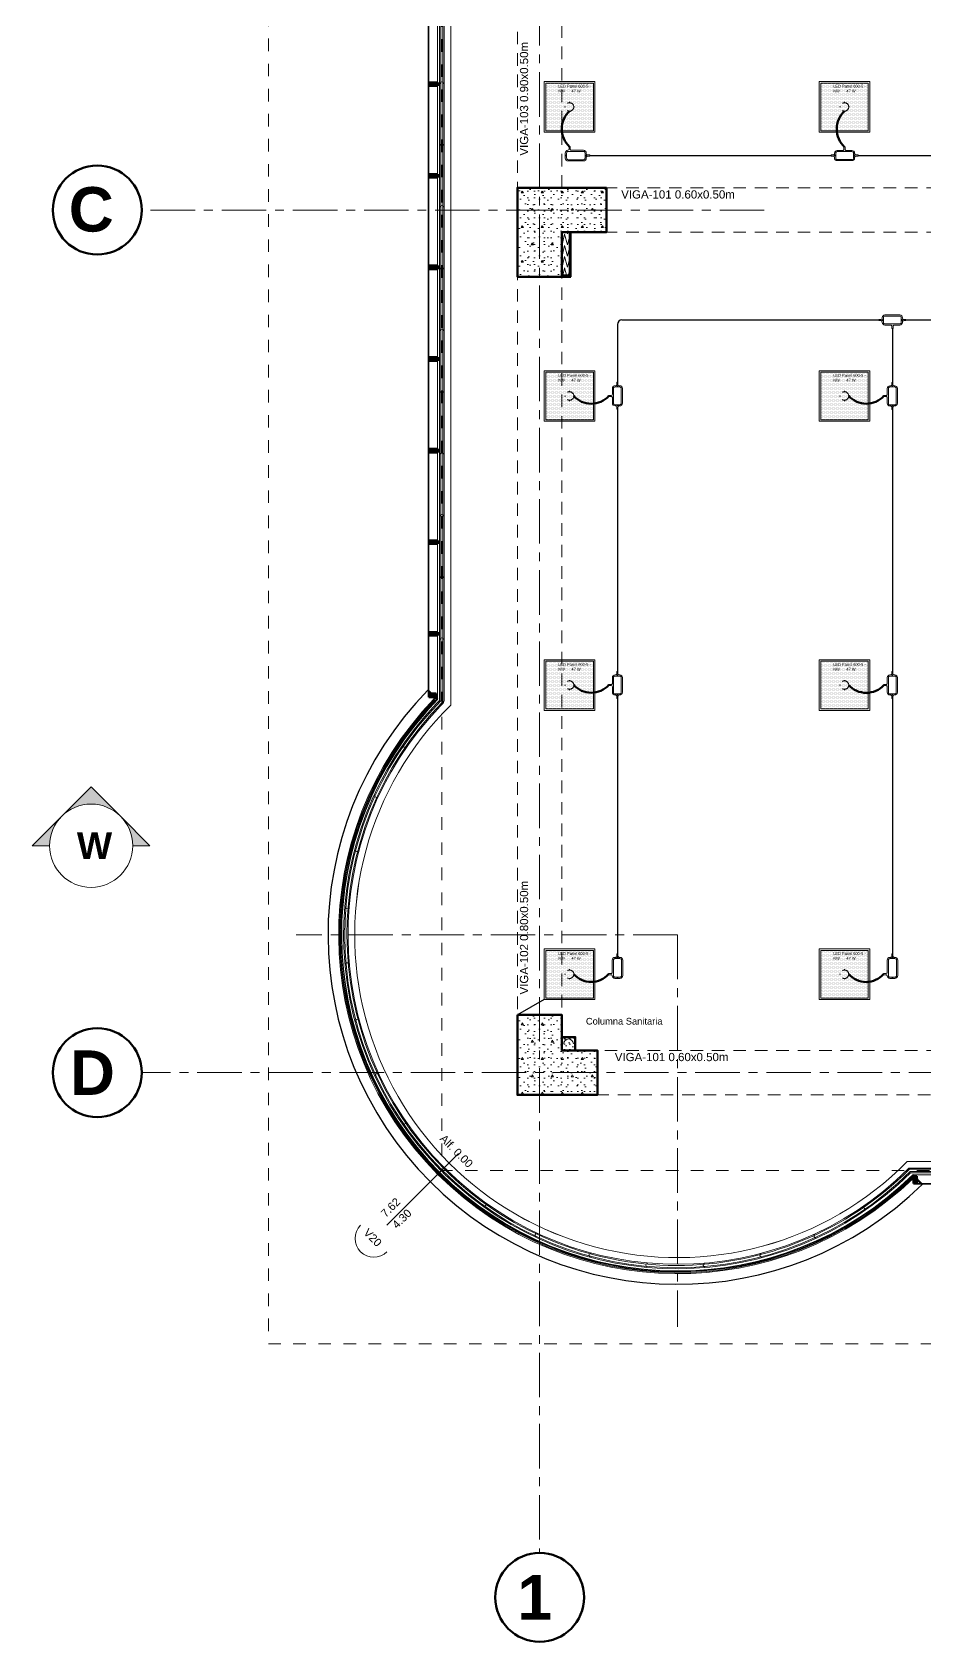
# Model space of a CAD drawing. Header units: inches. Extents: x -38 to 5698, y -33 to 92.
# Drawn here: x 281.11 to 291.15, y 1.05 to 19.15 of the extents above; entities that cross this region are included whole.
import ezdxf
from ezdxf.lldxf.tags import DXFTag

# ---------------------------------------------------------------- set-up
doc = ezdxf.new("R2010")
doc.units = ezdxf.units.IN
doc.header["$MEASUREMENT"] = 0
for name, pattern in [('CONTINUA', [0]), ('DASHED', [0.75, 0.5, -0.25]), ('Hidden Line', [0.195611, 0.141111, -0.0545]), ('Punto & Raya', [0.65, 0.5, -0.075, 0, -0.075]), ('Rayas', [0.282222, 0.141111, -0.141111])]:
    doc.linetypes.add(name, pattern=pattern)
for name, color, linetype in [('02 _ ARQ _ ALB _ Ejes Generales', 7, 'Continuous'), ('02 _ ARQ _ ZON _ Espacio.3D', 7, 'Continuous'), ('08 _ STR _ EXT _ 06 Columnas', 7, 'Continuous'), ('08 _ STR _ EXT _ 07 Losa Aligerada', 7, 'Continuous'), ('08 _ STR _ EXT _ 09 Vigas', 7, 'Continuous'), ('Acabado - Muros', 7, 'Continuous'), ('Dibujo 2D - General', 7, 'Continuous'), ('Estructura - 04 MURO', 7, 'Continuous'), ('Estructura - Carga', 7, 'Continuous'), ('Interior - Escaleras & Barandillas', 7, 'Continuous'), ('Marcador - Secciones', 251, 'Continuous'), ('MEP - HVAC', 7, 'Continuous'), ('Notas - Etiquetas', 251, 'Continuous')]:
    doc.layers.add(name, color=color, linetype=linetype)
for name, color, linetype, lineweight in [('ALUMBRADO_CONDUIT', 30, 'CONDUIT1', 30), ('Bancas', 1, 'Continuous', 13), ('CABLEADO EXT.', 3, 'PVCSUBT', 30), ('Luminarias', 5, 'Continuous', 20), ('Simb_Alumbrado', 140, 'CONTINUA', 30)]:
    doc.layers.add(name, color=color, linetype=linetype, lineweight=lineweight)
doc.styles.add('Estilo_Generado_1', font='swisseb.ttf')
doc.styles.add('Estilo_Generado_4', font='swisse.ttf')
doc.styles.add('{18b73a54-fa43-428c-adcb-c1c7bbdf2c84}', font='Simplex.shx')
tags = doc.linetypes.add('CONDUIT', pattern='A,1.5,-0.210535,["con",{18b73a54-fa43-428c-adcb-c1c7bbdf2c84},S=0.2,R=0,X=0,Y=-0.065594],-0.702384', length=2.412919).pattern_tags.tags
tags[6] = DXFTag(74, 10)
tags = doc.linetypes.add('CONDUIT1', pattern='A,1,-0.19772,["con",{18b73a54-fa43-428c-adcb-c1c7bbdf2c84},S=0.2,R=0,X=0,Y=-0.065594],-0.593642', length=1.791362).pattern_tags.tags
tags[6] = DXFTag(74, 10)
tags = doc.linetypes.add('PVCSUBT', pattern='A,0.6,-0.3,0.6,-0.075691,["PVC",Standard,S=0.2,R=0,X=0,Y=-0.093724],-0.621005', length=2.196696).pattern_tags.tags
tags[10] = DXFTag(74, 10)
pattern_1 = [(0, (277.50004, 6e-09), (0, 0.3897114), [0.024375, -0.200625]), (0, (277.61254, 0.19486), (0, 0.3897114), [0.024375, -0.200625]), (60, (277.50004, 6e-09), (-0.3375, 0.194856), [0.024375, -0.200625]), (60, (277.72504, 6e-09), (-0.3375, 0.194856), [0.024375, -0.200625]), (120, (277.5244, 6e-09), (0.3375, 0.194856), [0.024375, -0.200625]), (120, (277.7494, 6e-09), (0.3375, 0.194856), [0.024375, -0.200625]), (0, (277.50004, 0.0375), (0, 0.075), [0, -0.075, 0, -0.1125]), (45, (277.53754, 0.0375), (-0.053033, 0.053033), [0, -0.05625, 0, -0.09375])]

# ---------------------------------------------------------------- blocks, each defined once
blk = doc.blocks.new('*X324', base_point=(2412.177, 0))
at = {"layer": 'Estructura - 04 MURO', "color": 9, "linetype": 'Continuous', "lineweight": 5}
for p, q in [((2421.771, 16.476), (2421.777, 16.5)), ((2421.777, 16.5), (2421.788, 16.459)), ((2421.82, 16.427), (2421.827, 16.457))]:
    blk.add_line(p, q, dxfattribs=at)
blk = doc.blocks.new('*X325', base_point=(2412.177, 0))
at = {"layer": 'Estructura - 04 MURO', "color": 9, "linetype": 'Continuous', "lineweight": 5}
for p, q in [((2421.759, 16.42), (2421.771, 16.476)), ((2421.788, 16.459), (2421.798, 16.42)), ((2421.819, 16.42), (2421.82, 16.427))]:
    blk.add_line(p, q, dxfattribs=at)
blk = doc.blocks.new('*X326', base_point=(2412.177, 0))
at = {"layer": 'Estructura - 04 MURO', "color": 9, "linetype": 'Continuous', "lineweight": 5}
for p, q in [((2421.747, 16.892), (2421.749, 16.884)), ((2421.749, 16.884), (2421.753, 16.9)), ((2421.749, 16.758), (2421.777, 16.878)), ((2421.777, 16.878), (2421.809, 16.758)), ((2421.805, 16.9), (2421.809, 16.884)), ((2421.809, 16.884), (2421.813, 16.9)), ((2421.809, 16.758), (2421.827, 16.835)), ((2421.747, 16.766), (2421.749, 16.758)), ((2421.749, 16.632), (2421.777, 16.752)), ((2421.777, 16.752), (2421.809, 16.632)), ((2421.809, 16.632), (2421.827, 16.709)), ((2421.747, 16.64), (2421.749, 16.632)), ((2421.747, 16.514), (2421.749, 16.506)), ((2421.749, 16.506), (2421.777, 16.626)), ((2421.777, 16.626), (2421.809, 16.506)), ((2421.809, 16.506), (2421.827, 16.583))]:
    blk.add_line(p, q, dxfattribs=at)
blk = doc.blocks.new('*U270')
at = {"layer": 'Luminarias', "linetype": 'DASHED', "lineweight": 0, "ltscale": 0.05}
blk.add_lwpolyline([(0, -0.005), (0, 0.005)], dxfattribs=at)
blk = doc.blocks.new('*U271')
at = {"color": 0, "linetype": 'ByBlock', "lineweight": -2, "transparency": 16777216}
for p, rotation in [((-0.05, 0), 90), ((0, -0.05), 180), ((0.05, 0), 269.9999999999999)]:
    blk.add_blockref('*U270', p, dxfattribs=dict(at, rotation=rotation))
blk.add_blockref('*U270', (0, 0.05), dxfattribs=at)
blk = doc.blocks.new('PANEL LED 50W')
at = {"layer": 'Luminarias'}
h = blk.add_hatch(dxfattribs=at)
h.set_pattern_fill('DOTS', color=4, scale=0.009097)
h.set_pattern_definition([(0, (0, -2e-14), (0.0072206, 0.01444116), [0, -0.01444116])])
h.paths.add_polyline_path([(-0.257, -0.257), (0.257, -0.257), (0.257, 0.257), (-0.257, 0.257)])
h.paths.add_polyline_path([(-0.13, 0.097), (0.185, 0.097), (0.185, 0.247), (-0.13, 0.247)], flags=24)
at = {"layer": 'Luminarias', "color": 4, "lineweight": 0}
for points in [[(-0.273, 0.273), (0.273, 0.273), (0.273, -0.273), (-0.273, -0.273)], [(-0.257, -0.257), (0.257, -0.257), (0.257, 0.257), (-0.257, 0.257)]]:
    blk.add_lwpolyline(points, close=True, dxfattribs=at)
at = {"layer": 'Luminarias', "color": 4, "linetype": 'DASHED', "lineweight": 0, "ltscale": 0.01}
blk.add_circle((0, 0), 0.0455, dxfattribs=at)
at = {"color": 4}
blk.add_blockref('*U271', (0, 0), dxfattribs=at)
at = {"layer": 'Luminarias', "color": 4, "insert": (-0.122, 0.239), "char_height": 0.03093, "width": 0.38285, "attachment_point": 1}
blk.add_mtext('{\\Ftxt|c0;LED Panel 600-5 - NW      47 W}', dxfattribs=at)
blk = doc.blocks.new('lumin 47')
at = {"layer": 'ALUMBRADO_CONDUIT', "xscale": 1.041283452965173, "yscale": 1.041283452965173, "zscale": 1.041283452965173}
blk.add_blockref('PANEL LED 50W', (-76.251, 24.243), dxfattribs=at)
blk = doc.blocks.new('oval t')
at = {"layer": 'Simb_Alumbrado', "lineweight": 13}
blk.add_lwpolyline([(0.014, 0.01, -0.414214), (0.004, 0.02), (0.004, 0.042), (-0.006, 0.042), (-0.006, 0.02, -0.414214), (-0.016, 0.01), (-0.066, 0.01, 0.414214), (-0.09, -0.014), (-0.09, -0.018, -0.414214), (-0.102, -0.03), (-0.121, -0.03), (-0.121, -0.04), (-0.102, -0.04, -0.451917), (-0.09, -0.054, 0.451917), (-0.066, -0.081), (0.066, -0.081, 0.414214), (0.09, -0.057), (0.09, -0.051, -0.398753), (0.102, -0.04), (0.121, -0.04), (0.121, -0.03), (0.102, -0.03, -0.368669), (0.09, -0.018), (0.09, -0.014, 0.414214), (0.066, 0.01), (0.014, 0.01)], format="xyb", dxfattribs=at)
blk.add_lwpolyline([(-0.066, 0), (0.066, 0, -0.414214), (0.08, -0.014), (0.08, -0.057, -0.414214), (0.066, -0.07), (-0.066, -0.07, -0.414214), (-0.08, -0.057), (-0.08, -0.014, -0.414214)], format="xyb", close=True, dxfattribs=at)
for points in [[(-0.091, -0.035), (-0.083, -0.035)], [(-0.087, -0.031), (-0.087, -0.039)], [(0.084, -0.035), (0.092, -0.035)], [(0.088, -0.031), (0.088, -0.039)]]:
    blk.add_lwpolyline(points, dxfattribs=at)
for centre in [(-0.087, -0.035), (0.088, -0.035)]:
    blk.add_circle(centre, 0.00419, dxfattribs=at)
blk = doc.blocks.new('CAJA OVAL TIPO L')
at = {"layer": 'Simb_Alumbrado', "lineweight": 13}
blk.add_lwpolyline([(-0.049, -0.079), (-0.049, -0.034, -0.380413), (-0.026, -0.009), (-0.026, -0.009, 0.341426), (-0.016, 0.003), (-0.016, 0.024), (-0.006, 0.024), (-0.006, 0.003, 0.414214), (0.006, -0.009), (0.114, -0.009, -0.414214), (0.139, -0.034), (0.139, -0.038, 0.414214), (0.151, -0.051), (0.172, -0.051), (0.172, -0.061), (0.151, -0.061, 0.414214), (0.139, -0.073), (0.139, -0.079, -0.414214), (0.114, -0.104), (-0.024, -0.104, -0.414214), (-0.049, -0.079, 0.414214)], format="xyb", dxfattribs=at)
for points in [[(-0.048, -0.056), (-0.04, -0.056)], [(-0.044, -0.051), (-0.044, -0.06)], [(0.132, -0.056), (0.141, -0.056)], [(0.137, -0.051), (0.137, -0.06)]]:
    blk.add_lwpolyline(points, dxfattribs=at)
blk.add_lwpolyline([(-0.024, -0.02), (0.114, -0.02, -0.414214), (0.128, -0.034), (0.128, -0.079, -0.414214), (0.114, -0.093), (-0.024, -0.093, -0.414214), (-0.038, -0.079), (-0.038, -0.034, -0.414214)], format="xyb", close=True, dxfattribs=at)
for centre in [(-0.044, -0.056), (0.137, -0.056)]:
    blk.add_circle(centre, 0.00438, dxfattribs=at)

msp = doc.modelspace()

# ---------------------------------------------------------------- hatches: boundary and pattern name
at = {"layer": '08 _ STR _ EXT _ 06 Columnas', "linetype": 'Continuous', "lineweight": 9}
h = msp.add_hatch(dxfattribs=at)
h.set_pattern_fill('HORMIGÓN_EN_MASA_0002', style=0, pattern_type=2)
h.set_pattern_definition(pattern_1)
h.paths.add_polyline_path([(287.57, 17.4), (286.57, 17.4), (286.57, 16.4), (287.07, 16.4), (287.07, 16.9), (287.57, 16.9)])
h = msp.add_hatch(dxfattribs=at)
h.set_pattern_fill('HORMIGÓN_EN_MASA_0002', style=0, pattern_type=2)
h.set_pattern_definition(pattern_1)
h.paths.add_polyline_path([(286.57, 8.1), (286.57, 7.2), (287.47, 7.2), (287.47, 7.7), (287.07, 7.7), (287.07, 8.1)])
at = {"layer": 'Acabado - Muros', "linetype": 'Continuous', "lineweight": 9}
for points in [[(285.565, 19.59), (285.565, 18.57), (285.575, 18.57), (285.575, 19.59)], [(285.565, 18.56), (285.565, 17.54), (285.575, 17.54), (285.575, 18.56)], [(285.565, 17.53), (285.565, 16.51), (285.575, 16.51), (285.575, 17.53)], [(285.565, 16.5), (285.565, 15.48), (285.575, 15.48), (285.575, 16.5)], [(285.565, 15.47), (285.565, 14.45), (285.575, 14.45), (285.575, 15.47)], [(285.565, 14.44), (285.565, 13.42), (285.575, 13.42), (285.575, 14.44)], [(285.565, 13.41), (285.565, 12.39), (285.575, 12.39), (285.575, 13.41)], [(285.565, 12.38), (285.565, 11.698), (285.575, 11.698), (285.575, 12.38)], [(291.048, 6.195), (291.57, 6.195), (291.57, 6.205), (291.048, 6.205)]]:
    msp.add_hatch(color=250, dxfattribs=at).paths.add_polyline_path(points)
at = {"layer": 'Acabado - Muros', "linetype": 'Continuous', "lineweight": 0}
for points in [[(285.675, 18.585), (285.575, 18.585), (285.575, 18.545), (285.675, 18.545)], [(285.675, 17.555), (285.575, 17.555), (285.575, 17.515), (285.675, 17.515)], [(285.675, 16.525), (285.575, 16.525), (285.575, 16.485), (285.675, 16.485)], [(285.675, 15.495), (285.575, 15.495), (285.575, 15.455), (285.675, 15.455)], [(285.675, 14.465), (285.575, 14.465), (285.575, 14.425), (285.675, 14.425)], [(285.675, 13.435), (285.575, 13.435), (285.575, 13.395), (285.675, 13.395)], [(285.675, 12.405), (285.575, 12.405), (285.575, 12.365), (285.675, 12.365)], [(285.655, 11.713), (285.575, 11.713), (285.575, 11.673), (285.655, 11.673)], [(291.063, 6.285), (291.023, 6.285), (291.023, 6.205), (291.063, 6.205)]]:
    msp.add_hatch(color=254, dxfattribs=at).paths.add_polyline_path(points)
at = {"layer": 'Estructura - 04 MURO', "linetype": 'Continuous', "lineweight": 9}
for points in [[(287.17, 16.9), (287.15, 16.9), (287.15, 16.42), (287.17, 16.42)], [(287.15, 16.42), (287.07, 16.42), (287.07, 16.4), (287.15, 16.4)], [(287.17, 16.42), (287.15, 16.42), (287.17, 16.4)], [(287.15, 16.4), (287.17, 16.4), (287.15, 16.42)]]:
    msp.add_hatch(color=252, dxfattribs=at).paths.add_polyline_path(points)
at = {"layer": 'Estructura - Carga', "linetype": 'Continuous', "lineweight": 13}
h = msp.add_hatch(dxfattribs=at)
h.set_pattern_fill('HORMIGÓN_ARMADO_0002', color=251, style=0, pattern_type=2)
h.set_pattern_definition([(0, (277.50004, 6e-09), (0, 0.311769), [0.03, -0.15]), (0, (277.59004, 0.1559), (0, 0.311769), [0.03, -0.15]), (60, (277.50004, 6e-09), (-0.27, 0.1558846), [0.03, -0.15]), (60, (277.68004, 6e-09), (-0.27, 0.1558846), [0.03, -0.15]), (120, (277.53004, 6e-09), (0.27, 0.1558846), [0.03, -0.15]), (120, (277.71004, 6e-09), (0.27, 0.1558846), [0.03, -0.15]), (0, (277.50004, 0.03), (0, 0.06), [0, -0.06, 0, -0.09]), (45, (277.53004, 0.03), (-0.0424264, 0.0424264), [0, -0.045, 0, -0.075])])
h.paths.add_polyline_path([(287.07, 7.7), (287.22, 7.7), (287.22, 7.85), (287.07, 7.85)])
at = {"layer": 'Marcador - Secciones', "linetype": 'Continuous', "lineweight": 13}
for points in [[(281.445, 10.333, -0.414214), (282.107, 10.333), (281.776, 10.664)], [(281.113, 10.002), (281.307, 10.002, -0.198912), (281.445, 10.333)], [(282.438, 10.002), (282.107, 10.333, -0.198912), (282.244, 10.002)]]:
    msp.add_hatch(color=7, dxfattribs=at).paths.add_polyline_path(points)

# ---------------------------------------------------------------- linework, layer by layer
msp.add_line((286.872, 8.274), (286.57, 8.1))
at = {"layer": '02 _ ARQ _ ALB _ Ejes Generales', "color": 251, "linetype": 'Punto & Raya', "lineweight": 13}
for p, q in [((286.82, 45.9), (286.82, 2.05)), ((289.345, 17.15), (282.345, 17.15)), ((333.07, 7.45), (282.345, 7.45))]:
    msp.add_line(p, q, dxfattribs=at)
at = {"layer": '02 _ ARQ _ ALB _ Ejes Generales', "color": 7, "linetype": 'Continuous', "lineweight": 60}
for centre in [(281.845, 17.15), (281.845, 7.45), (286.82, 1.55)]:
    msp.add_circle(centre, 0.5, dxfattribs=at)
at = {"layer": '02 _ ARQ _ ZON _ Espacio.3D', "color": 254, "linetype": 'Continuous', "lineweight": 0, "flags": 128}
msp.add_lwpolyline([(285.82, 11.584, 1.006545), (290.953, 6.45), (297.395, 6.45), (297.396, 7.7), (297.626, 7.7), (297.626, 6.451), (302.419, 6.45), (302.42, 7.7), (302.995, 7.7), (302.995, 17.35), (301.67, 17.35), (301.67, 16.9), (301.07, 16.9), (301.07, 16.3), (300.57, 16.3), (300.57, 17.35), (297.52, 17.35), (297.52, 26.596), (285.82, 26.596), (285.82, 22.766), (287.07, 22.766), (287.07, 22.498), (285.82, 22.498)], format="xyb", close=True, dxfattribs=at)
at = {"layer": '08 _ STR _ EXT _ 06 Columnas', "color": 7, "linetype": 'Continuous', "lineweight": 80, "flags": 128}
for points in [[(287.57, 17.4), (286.57, 17.4), (286.57, 16.4), (287.07, 16.4), (287.07, 16.9), (287.57, 16.9)], [(286.57, 8.1), (286.57, 7.2), (287.47, 7.2), (287.47, 7.7), (287.07, 7.7), (287.07, 8.1)]]:
    msp.add_lwpolyline(points, close=True, dxfattribs=at)
at = {"layer": '08 _ STR _ EXT _ 07 Losa Aligerada', "color": 254, "linetype": 'Rayas', "lineweight": 18, "flags": 128}
msp.add_lwpolyline([(283.77, 20.489), (283.77, 4.4), (295.259, 4.4), (295.259, 4.6), (294.912, 4.6), (294.912, 6.35), (285.72, 6.35), (285.72, 20.085), (283.97, 20.085), (283.97, 20.489)], close=True, dxfattribs=at)
at = {"layer": '08 _ STR _ EXT _ 09 Vigas', "color": 251, "linetype": 'Hidden Line', "lineweight": 13}
for p, q in [((286.57, 7.2), (286.57, 39.9)), ((287.07, 17.4), (287.07, 29.7)), ((287.07, 17.4), (321.57, 17.4)), ((287.07, 16.9), (293.57, 16.9)), ((287.07, 7.7), (287.07, 16.9)), ((287.07, 7.7), (293.57, 7.7)), ((329.07, 7.2), (286.57, 7.2))]:
    msp.add_line(p, q, dxfattribs=at)
at = {"layer": 'Acabado - Muros', "color": 7, "linetype": 'Continuous', "lineweight": 60}
for p, q in [((285.575, 18.585), (285.575, 18.545)), ((285.675, 18.585), (285.575, 18.585)), ((285.675, 18.545), (285.575, 18.545)), ((285.675, 18.585), (285.675, 18.545)), ((285.575, 17.555), (285.575, 17.515)), ((285.675, 17.555), (285.575, 17.555)), ((285.675, 17.515), (285.575, 17.515)), ((285.675, 17.555), (285.675, 17.515)), ((285.575, 16.525), (285.575, 16.485)), ((285.675, 16.525), (285.575, 16.525)), ((285.675, 16.485), (285.575, 16.485)), ((285.675, 16.525), (285.675, 16.485)), ((285.575, 15.495), (285.575, 15.455)), ((285.675, 15.495), (285.575, 15.495)), ((285.675, 15.455), (285.575, 15.455)), ((285.675, 15.495), (285.675, 15.455)), ((285.575, 14.465), (285.575, 14.425)), ((285.675, 14.465), (285.575, 14.465)), ((285.675, 14.425), (285.575, 14.425)), ((285.675, 14.465), (285.675, 14.425)), ((285.575, 13.435), (285.575, 13.395)), ((285.675, 13.435), (285.575, 13.435)), ((285.675, 13.395), (285.575, 13.395)), ((285.675, 13.435), (285.675, 13.395)), ((285.575, 12.405), (285.575, 12.365)), ((285.675, 12.405), (285.575, 12.405)), ((285.675, 12.365), (285.575, 12.365)), ((285.675, 12.405), (285.675, 12.365)), ((285.575, 11.713), (285.575, 11.673)), ((285.655, 11.713), (285.575, 11.713)), ((285.655, 11.673), (285.575, 11.673)), ((285.655, 11.713), (285.655, 11.673)), ((291.063, 6.285), (291.023, 6.285)), ((291.023, 6.285), (291.023, 6.205)), ((291.063, 6.205), (291.023, 6.205)), ((291.063, 6.285), (291.063, 6.205))]:
    msp.add_line(p, q, dxfattribs=at)
at = {"layer": 'Acabado - Muros', "color": 7, "linetype": 'Continuous', "lineweight": 13, "flags": 128}
for points in [[(285.565, 19.59), (285.575, 19.59), (285.575, 18.57), (285.565, 18.57)], [(285.565, 18.56), (285.575, 18.56), (285.575, 17.54), (285.565, 17.54)], [(285.565, 17.53), (285.575, 17.53), (285.575, 16.51), (285.565, 16.51)], [(285.565, 16.5), (285.575, 16.5), (285.575, 15.48), (285.565, 15.48)], [(285.565, 15.47), (285.575, 15.47), (285.575, 14.45), (285.565, 14.45)], [(285.565, 14.44), (285.575, 14.44), (285.575, 13.42), (285.565, 13.42)], [(285.565, 13.41), (285.575, 13.41), (285.575, 12.39), (285.565, 12.39)], [(285.565, 12.38), (285.575, 12.38), (285.575, 11.698), (285.565, 11.698)], [(291.048, 6.195), (291.048, 6.205), (291.57, 6.205), (291.57, 6.195)]]:
    msp.add_lwpolyline(points, close=True, dxfattribs=at)
at = {"layer": 'ALUMBRADO_CONDUIT', "color": 30, "lineweight": 30, "ltscale": 0.4, "true_color": 0xf26722}
for p, q in [((287.385, 17.763), (290.097, 17.763)), ((290.401, 17.763), (293.189, 17.763)), ((287.694, 15.864), (287.694, 15.213)), ((287.744, 15.914), (290.633, 15.914)), ((290.786, 15.817), (290.786, 15.212)), ((290.938, 15.914), (293.726, 15.914)), ((287.694, 14.908), (287.694, 11.962)), ((290.786, 14.908), (290.786, 11.962)), ((287.694, 11.658), (287.694, 8.787)), ((290.786, 11.657), (290.786, 8.787))]:
    msp.add_line(p, q, dxfattribs=at)
msp.add_arc((287.744, 15.864), 0.05, 90.0011, 180, dxfattribs=at)
at = {"layer": 'CABLEADO EXT.', "color": 3, "lineweight": 80}
for centre, radius, start, end in [((287.341, 18.063), 0.273, 132.8, 227.2), ((290.437, 18.061), 0.277, 133.1507, 226.8493), ((287.4, 15.238), 0.266, 222.1806, 317.8195), ((290.493, 15.238), 0.266, 222.1806, 317.8195), ((287.4, 11.988), 0.266, 222.1806, 317.8195), ((290.493, 11.987), 0.266, 222.1806, 317.8195), ((287.399, 8.732), 0.262, 221.6155, 318.3845), ((290.491, 8.731), 0.262, 221.6155, 318.3845)]:
    msp.add_arc(centre, radius, start, end, dxfattribs=at)
at = {"layer": 'Dibujo 2D - General', "color": 7, "linetype": 'Punto & Raya', "lineweight": 13}
for points in [[(288.37, 9), (284.083, 9)], [(288.37, 9), (288.37, 4.59)]]:
    msp.add_lwpolyline(points, dxfattribs=at)
at = {"layer": 'Estructura - 04 MURO', "color": 143, "linetype": 'Continuous', "lineweight": 5}
for p, q in [((287.15, 16.42), (287.15, 16.9)), ((287.07, 16.42), (287.15, 16.42))]:
    msp.add_line(p, q, dxfattribs=at)
at = {"layer": 'Estructura - 04 MURO', "color": 7, "linetype": 'Continuous', "lineweight": 13, "flags": 128}
for points in [[(285.67, 19.998), (285.67, 11.646)], [(285.82, 11.584), (285.82, 19.998)], [(297.395, 6.45), (290.953, 6.45)], [(291.015, 6.3), (297.395, 6.3)]]:
    msp.add_lwpolyline(points, dxfattribs=at)
at = {"layer": 'Estructura - 04 MURO', "color": 7, "linetype": 'Continuous', "lineweight": 40, "flags": 128}
for points in [[(287.17, 16.4), (287.17, 16.9)], [(287.07, 16.4), (287.17, 16.4)]]:
    msp.add_lwpolyline(points, dxfattribs=at)
at = {"layer": 'Estructura - 04 MURO', "color": 175, "linetype": 'Continuous', "lineweight": 13}
for radius, start, end in [(3.78, 135.5846, 314.4045), (3.63, 134.6262, 315.3627)]:
    msp.add_arc((288.37, 9), radius, start, end, dxfattribs=at)
at = {"layer": 'Estructura - Carga', "color": 7, "linetype": 'Continuous', "lineweight": 80}
for p, q in [((285.563, 11.751), (285.67, 11.646)), ((291.121, 6.194), (291.016, 6.301))]:
    msp.add_line(p, q, dxfattribs=at)
at = {"layer": 'Estructura - Carga', "color": 7, "linetype": 'Continuous', "lineweight": 30}
for p, q in [((285.631, 11.649), (285.646, 11.635)), ((285.663, 11.653), (285.648, 11.666)), ((285.649, 11.667), (285.663, 11.653)), ((285.663, 11.653), (285.663, 11.653)), ((291.019, 6.262), (291.005, 6.276)), ((291.023, 6.294), (291.036, 6.278)), ((291.023, 6.294), (291.023, 6.294)), ((291.037, 6.279), (291.023, 6.294))]:
    msp.add_line(p, q, dxfattribs=at)
at = {"layer": 'Estructura - Carga', "color": 7, "linetype": 'Continuous', "lineweight": 13}
msp.add_line((285.103, 5.734), (285.909, 6.54), dxfattribs=at)
at = {"layer": 'Estructura - Carga', "color": 7, "linetype": 'Continuous', "lineweight": 80, "flags": 128}
msp.add_lwpolyline([(287.07, 7.7), (287.22, 7.7), (287.22, 7.85), (287.07, 7.85)], close=True, dxfattribs=at)
at = {"layer": 'Estructura - Carga', "color": 251, "linetype": 'Continuous', "lineweight": 13, "flags": 128}
msp.add_lwpolyline([(284.806, 5.734, 1), (285.103, 5.436, 1)], format="xyb", dxfattribs=at)
at = {"layer": 'Estructura - Carga', "color": 7, "linetype": 'Continuous', "lineweight": 30}
for radius, start, end in [(3.93, 135.5829, 314.4197), (3.78, 135.5829, 314.4197), (3.81, 135.6026, 135.9588), (3.79, 135.5829, 135.9588), (3.79, 314.0437, 314.4197), (3.81, 314.0437, 314.3999)]:
    msp.add_arc((288.37, 9), radius, start, end, dxfattribs=at)
at = {"layer": 'Estructura - Carga', "color": 7, "linetype": 'Continuous', "lineweight": 13}
for radius in [3.81, 3.8, 3.79]:
    msp.add_arc((288.37, 9), radius, 135.9588, 314.0437, dxfattribs=at)
at = {"layer": 'Interior - Escaleras & Barandillas', "color": 161, "linetype": 'Continuous', "lineweight": 13}
for p, q in [((285.708, 33.862), (285.708, 11.631)), ((285.695, 33.787), (285.695, 11.65)), ((285.733, 11.62), (285.733, 33.837)), ((285.745, 11.65), (285.745, 33.787)), ((285.667, 11.607), (285.657, 11.596)), ((285.657, 11.596), (285.657, 11.596)), ((285.694, 11.634), (285.667, 11.607)), ((285.667, 11.607), (285.667, 11.607)), ((285.695, 11.636), (285.694, 11.634)), ((285.695, 11.65), (285.695, 11.637)), ((285.695, 11.637), (285.695, 11.636)), ((285.703, 11.572), (285.724, 11.593)), ((285.724, 11.593), (285.732, 11.602)), ((285.732, 11.602), (285.739, 11.611)), ((285.739, 11.611), (285.744, 11.623)), ((285.744, 11.623), (285.745, 11.634)), ((285.745, 11.636), (285.745, 11.65)), ((285.745, 11.634), (285.745, 11.636)), ((285.703, 11.572), (285.703, 11.572)), ((285.706, 6.354), (285.706, 6.354)), ((285.706, 6.354), (285.715, 6.345)), ((285.715, 6.345), (285.715, 6.345)), ((285.715, 6.345), (285.751, 6.31)), ((285.768, 6.363), (285.75, 6.381)), ((285.75, 6.381), (285.75, 6.381)), ((285.786, 6.346), (285.768, 6.363)), ((285.786, 6.346), (285.786, 6.346)), ((290.971, 6.375), (290.964, 6.368)), ((301.867, 6.375), (290.971, 6.375)), ((301.867, 6.363), (290.976, 6.363)), ((290.986, 6.338), (301.867, 6.338)), ((285.751, 6.31), (285.751, 6.31)), ((285.751, 6.31), (285.76, 6.301)), ((285.76, 6.301), (285.76, 6.301)), ((290.99, 6.323), (290.992, 6.325)), ((290.99, 6.323), (290.99, 6.323)), ((290.992, 6.325), (301.867, 6.325))]:
    msp.add_line(p, q, dxfattribs=at)
at = {"layer": 'Interior - Escaleras & Barandillas', "color": 161, "linetype": 'Continuous', "lineweight": 13, "flags": 128}
for points in [[(285.739, 18.571, 1), (285.701, 18.571, 1)], [(285.739, 17.876, 1), (285.701, 17.876, 1)], [(285.739, 17.182, 1), (285.701, 17.182, 1)], [(285.739, 16.487, 1), (285.701, 16.487, 1)], [(285.739, 15.793, 1), (285.701, 15.793, 1)], [(285.739, 15.098, 1), (285.701, 15.098, 1)], [(285.739, 14.404, 1), (285.701, 14.404, 1)], [(285.739, 13.709, 1), (285.701, 13.709, 1)], [(285.739, 13.014, 1), (285.701, 13.014, 1)], [(285.739, 12.32, 1), (285.701, 12.32, 1)], [(285.29, 11.138, 1), (285.321, 11.116)], [(284.967, 10.572, 1), (285.001, 10.557)], [(284.746, 9.959, 1), (284.782, 9.95)], [(284.635, 9.317, 1), (284.672, 9.314)], [(284.674, 8.669, 1), (284.636, 8.666, 1)], [(284.787, 8.034, 1), (284.751, 8.025, 1)], [(285.008, 7.429, 1), (284.974, 7.413, 1)], [(285.331, 6.87, 1), (285.3, 6.849, 1)], [(286.238, 5.961, 1), (286.216, 5.931, 1)], [(290.474, 5.951, 1), (290.495, 5.92, 1)], [(286.795, 5.638, 1), (286.779, 5.604, 1)], [(289.916, 5.63, 1), (289.931, 5.596, 1)], [(287.399, 5.417, 1), (287.389, 5.38, 1)], [(288.033, 5.303, 1), (288.029, 5.266, 1)], [(288.676, 5.302, 1), (288.679, 5.264, 1)], [(289.31, 5.412, 1), (289.32, 5.376, 1)]]:
    msp.add_lwpolyline(points, format="xyb", dxfattribs=at)
at = {"layer": 'Interior - Escaleras & Barandillas', "color": 161, "linetype": 'Continuous', "lineweight": 13}
for centre, radius, start, end in [((288.37, 9), 3.755, 136.2654, 224.8101), ((288.37, 9), 3.742, 135.3507, 225.0006), ((288.37, 9), 3.717, 135.1927, 225.001), ((288.37, 9), 3.705, 136.0412, 225), ((288.363, 8.982), 3.725, 224.8699, 314.7681), ((288.363, 8.982), 3.7, 224.8695, 314.9274), ((288.363, 8.982), 3.687, 225.6427, 314.8475), ((288.363, 8.982), 3.737, 225.833, 314.6559)]:
    msp.add_arc(centre, radius, start, end, dxfattribs=at)
at = {"layer": 'Marcador - Secciones', "color": 7, "linetype": 'Continuous', "lineweight": 13, "flags": 128}
msp.add_lwpolyline([(282.107, 10.333), (281.776, 10.664), (281.445, 10.333)], dxfattribs=at)
for points in [[(281.445, 10.333), (281.113, 10.002), (281.307, 10.002, -0.198912)], [(282.107, 10.333), (282.438, 10.002), (282.244, 10.002, 0.198912)]]:
    msp.add_lwpolyline(points, format="xyb", dxfattribs=at)
at = {"layer": 'Marcador - Secciones', "color": 7, "linetype": 'Continuous', "lineweight": 13}
msp.add_circle((281.776, 10.002), 0.468, dxfattribs=at)
at = {"layer": 'MEP - HVAC', "color": 7, "linetype": 'Continuous', "lineweight": 13, "flags": 128}
msp.add_lwpolyline([(287.091, 7.775, -1), (287.199, 7.775)], format="xyb", dxfattribs=at)

# ---------------------------------------------------------------- block references
for p in [(363.407, -5.933), (366.499, -5.933), (363.407, -9.184), (366.499, -9.184), (363.407, -12.435), (366.499, -12.435), (363.407, -15.686), (366.499, -15.686)]:
    msp.add_blockref('lumin 47', p)
at = {"layer": 'ALUMBRADO_CONDUIT', "linetype": 'CONDUIT', "lineweight": 30, "xscale": 1.253906979044094, "yscale": 1.253906979044094, "zscale": 1.253906979044094}
msp.add_blockref('CAJA OVAL TIPO L', (287.17, 17.833), dxfattribs=at)
at = {"layer": 'ALUMBRADO_CONDUIT', "linetype": 'CONDUIT', "lineweight": 30, "xscale": 1.253906979044094, "yscale": 1.253906979044094, "zscale": 1.253906979044094, "rotation": 90}
for p in [(287.624, 8.572), (290.716, 8.572)]:
    msp.add_blockref('CAJA OVAL TIPO L', p, dxfattribs=at)
at = {"layer": 'Bancas', "color": 252, "true_color": 0x939598, "xscale": 1.253906979044094, "yscale": 1.253906979044094, "zscale": 1.253906979044094}
msp.add_blockref('oval t', (290.249, 17.807), dxfattribs=at)
for p, rotation in [((290.786, 15.869), 180), ((287.65, 15.061), 90), ((290.742, 15.06), 90), ((287.65, 11.81), 90), ((290.742, 11.81), 90)]:
    msp.add_blockref('oval t', p, dxfattribs=dict(at, rotation=rotation))
at = {"layer": 'Estructura - 04 MURO', "color": 7, "lineweight": 80}
for name in ['*X326', '*X325', '*X324']:
    msp.add_blockref(name, (277.5, 0), dxfattribs=at)

# ---------------------------------------------------------------- texts
at = {"layer": '02 _ ARQ _ ALB _ Ejes Generales', "color": 7, "lineweight": 30, "char_height": 0.5, "attachment_point": 1, "style": 'Estilo_Generado_1'}
for s, insert in [('\\A1;{\\pql;\\pt0;\\fSwis721 Ex BT|b1|i0|c0|p34;C}', (281.525, 17.408)), ('\\A1;{\\pql;\\pt0;\\fSwis721 Ex BT|b1|i0|c0|p34;D}', (281.539, 7.7)), ('\\A1;{\\pql;\\pt0;\\fSwis721 Ex BT|b1|i0|c0|p34;1}', (286.571, 1.8))]:
    msp.add_mtext(s, dxfattribs=dict(at, insert=insert))
at = {"layer": 'Estructura - Carga', "color": 5, "lineweight": 25, "char_height": 0.09, "attachment_point": 7, "style": 'Estilo_Generado_4'}
for s, insert, rotation in [('\\A1;{\\pql;\\pt0;\\fSwis721 Ex BT|b0|i0|c0|p34;Alf. 0.00\\fSwis721 Ex BT|b0|i0|c0|p34;\\A1{\\H.66x;\\S^  ;}\\fSwis721 Ex BT|b0|i0|c0|p34;\\fSwis721 Ex BT|b0|i0|c0|p34;}', (285.671, 6.681), 315.0013), ('\\A1;{\\pql;\\pt0;\\fSwis721 Ex BT|b0|i0|c0|p34;7.62\\fSwis721 Ex BT|b0|i0|c0|p34;\\A1{\\H.66x;\\S^  ;}\\fSwis721 Ex BT|b0|i0|c0|p34;\\fSwis721 Ex BT|b0|i0|c0|p34;}', (285.107, 5.797), 45.0013), ('\\A1;{\\pql;\\pt0;\\fSwis721 Ex BT|b0|i0|c0|p34;4.30\\fSwis721 Ex BT|b0|i0|c0|p34;\\A1{\\H.66x;\\S^  ;}\\fSwis721 Ex BT|b0|i0|c0|p34;\\fSwis721 Ex BT|b0|i0|c0|p34;}', (285.234, 5.67), 45.0013), ('\\A1;{\\pql;\\pt0;\\fSwis721 Ex BT|b0|i0|c0|p34;V20\\fSwis721 Ex BT|b0|i0|c0|p34;\\fSwis721 Ex BT|b0|i0|c0|p34;\\fSwis721 Ex BT|b0|i0|c0|p34;}', (284.831, 5.642), 315.0013)]:
    msp.add_mtext(s, dxfattribs=dict(at, insert=insert, rotation=rotation))
at = {"layer": 'Marcador - Secciones', "color": 5, "lineweight": 25, "insert": (282.012, 9.852), "char_height": 0.3, "attachment_point": 9, "style": 'Estilo_Generado_1'}
msp.add_mtext('\\A1;{\\pqr;\\pt0;\\fSwis721 Ex BT|b1|i0|c0|p34;W}', dxfattribs=at)
at = {"layer": 'Notas - Etiquetas', "color": 8, "linetype": 'Continuous', "lineweight": 13, "char_height": 0.0925, "attachment_point": 1, "rotation": 90, "style": 'Estilo_Generado_4'}
for s, insert in [('\\A1;{\\pql;\\fSwis721 Ex BT|b0|i0|c0|p34;VIGA-103\\fSwis721 Ex BT|b0|i0|c0|p34; \\fSwis721 Ex BT|b0|i0|c0|p34;0.90\\fSwis721 Ex BT|b0|i0|c0|p34;x\\fSwis721 Ex BT|b0|i0|c0|p34;0.50\\fSwis721 Ex BT|b0|i0|c0|p34;m}', (286.598, 17.762)), ('\\A1;{\\pql;\\fSwis721 Ex BT|b0|i0|c0|p34;VIGA-102\\fSwis721 Ex BT|b0|i0|c0|p34; \\fSwis721 Ex BT|b0|i0|c0|p34;0.80\\fSwis721 Ex BT|b0|i0|c0|p34;x\\fSwis721 Ex BT|b0|i0|c0|p34;0.50\\fSwis721 Ex BT|b0|i0|c0|p34;m}', (286.598, 8.329))]:
    msp.add_mtext(s, dxfattribs=dict(at, insert=insert))
at = {"layer": 'Notas - Etiquetas', "color": 8, "linetype": 'Continuous', "lineweight": 13, "char_height": 0.0925, "attachment_point": 1, "style": 'Estilo_Generado_4'}
for insert in [(287.737, 17.372), (287.665, 7.672)]:
    msp.add_mtext('\\A1;{\\pql;\\fSwis721 Ex BT|b0|i0|c0|p34;VIGA-101\\fSwis721 Ex BT|b0|i0|c0|p34; \\fSwis721 Ex BT|b0|i0|c0|p34;0.60\\fSwis721 Ex BT|b0|i0|c0|p34;x\\fSwis721 Ex BT|b0|i0|c0|p34;0.50\\fSwis721 Ex BT|b0|i0|c0|p34;m}', dxfattribs=dict(at, insert=insert))
at = {"layer": 'Notas - Etiquetas', "color": 8, "linetype": 'Continuous', "lineweight": 35, "insert": (287.34, 8.028), "char_height": 0.075, "attachment_point": 4, "style": 'Estilo_Generado_4'}
msp.add_mtext('\\A1;{\\pql;\\fSwis721 Ex BT|b0|i0|c0|p34;Columna Sanitaria}', dxfattribs=at)

doc.saveas('drawing.dxf')
